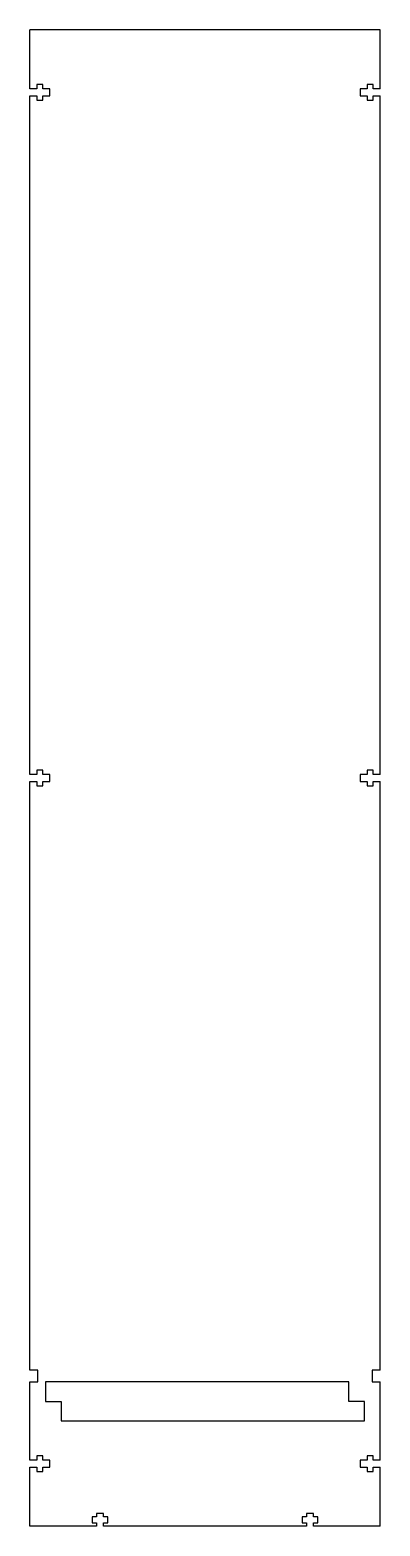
# Model space of a CAD drawing. Extents: x 0 to 5.6, y -24 to 0.
import ezdxf

# ---------------------------------------------------------------- set-up
doc = ezdxf.new("R2010")
doc.units = 0
doc.layers.get('0').update_dxf_attribs({"linetype": 'CONTINUOUS'})

msp = doc.modelspace()

# ---------------------------------------------------------------- linework, layer by layer
at = {"color": 7, "linetype": 'CONTINUOUS'}
for p, q in [((5.625, 0), (0, 0)), ((0, -0.9425), (0, 0)), ((5.625, -0.9425), (5.625, 0)), ((0.11, -0.9425), (0, -0.9425)), ((0.21, -0.874), (0.11, -0.874)), ((0.11, -0.874), (0.11, -0.9425)), ((0.21, -0.9425), (0.21, -0.874)), ((0.32, -0.9425), (0.21, -0.9425)), ((0.32, -1.0575), (0.32, -0.9425)), ((5.415, -0.9425), (5.305, -0.9425)), ((5.305, -0.9425), (5.305, -1.0575)), ((5.515, -0.874), (5.415, -0.874)), ((5.415, -0.874), (5.415, -0.9425)), ((5.515, -0.9425), (5.515, -0.874)), ((5.625, -0.9425), (5.515, -0.9425)), ((0, -1.0575), (0.11, -1.0575)), ((0, -11.9425), (0, -1.0575)), ((0.11, -1.0575), (0.11, -1.126)), ((0.11, -1.126), (0.21, -1.126)), ((0.21, -1.126), (0.21, -1.0575)), ((0.21, -1.0575), (0.32, -1.0575)), ((5.305, -1.0575), (5.415, -1.0575)), ((5.415, -1.0575), (5.415, -1.126)), ((5.415, -1.126), (5.515, -1.126)), ((5.515, -1.126), (5.515, -1.0575)), ((5.515, -1.0575), (5.625, -1.0575)), ((5.625, -11.9425), (5.625, -1.0575)), ((0.11, -11.9425), (0, -11.9425)), ((0.21, -11.874), (0.11, -11.874)), ((0.11, -11.874), (0.11, -11.9425)), ((0.21, -11.9425), (0.21, -11.874)), ((0.32, -11.9425), (0.21, -11.9425)), ((0.32, -12.0575), (0.32, -11.9425)), ((5.415, -11.9425), (5.305, -11.9425)), ((5.305, -11.9425), (5.305, -12.0575)), ((5.515, -11.874), (5.415, -11.874)), ((5.415, -11.874), (5.415, -11.9425)), ((5.515, -11.9425), (5.515, -11.874)), ((5.625, -11.9425), (5.515, -11.9425)), ((0, -12.0575), (0.11, -12.0575)), ((0, -21.5), (0, -12.0575)), ((0.11, -12.0575), (0.11, -12.126)), ((0.11, -12.126), (0.21, -12.126)), ((0.21, -12.126), (0.21, -12.0575)), ((0.21, -12.0575), (0.32, -12.0575)), ((5.305, -12.0575), (5.415, -12.0575)), ((5.415, -12.0575), (5.415, -12.126)), ((5.415, -12.126), (5.515, -12.126)), ((5.515, -12.126), (5.515, -12.0575)), ((5.515, -12.0575), (5.625, -12.0575)), ((5.625, -21.5), (5.625, -12.0575)), ((0.125, -21.5), (0, -21.5)), ((0.125, -21.6875), (0.125, -21.5)), ((5.625, -21.5), (5.5, -21.5)), ((5.5, -21.5), (5.5, -21.6875)), ((0, -22.9425), (0, -21.6875)), ((0, -21.6875), (0.125, -21.6875)), ((5.125, -21.6875), (0.25, -21.6875)), ((0.25, -21.6875), (0.25, -22)), ((5.125, -22), (5.125, -21.6875)), ((5.5, -21.6875), (5.625, -21.6875)), ((5.625, -22.9425), (5.625, -21.6875)), ((0.25, -22), (0.5, -22)), ((0.5, -22), (0.5, -22.3125)), ((5.375, -22), (5.125, -22)), ((5.375, -22.3125), (5.375, -22)), ((0.5, -22.3125), (5.375, -22.3125)), ((0.11, -22.9425), (0, -22.9425)), ((0.21, -22.874), (0.11, -22.874)), ((0.11, -22.874), (0.11, -22.9425)), ((0.21, -22.9425), (0.21, -22.874)), ((0.32, -22.9425), (0.21, -22.9425)), ((0.32, -23.0575), (0.32, -22.9425)), ((5.415, -22.9425), (5.305, -22.9425)), ((5.305, -22.9425), (5.305, -23.0575)), ((5.515, -22.874), (5.415, -22.874)), ((5.415, -22.874), (5.415, -22.9425)), ((5.515, -22.9425), (5.515, -22.874)), ((5.625, -22.9425), (5.515, -22.9425)), ((0, -23.0575), (0.11, -23.0575)), ((0, -24), (0, -23.0575)), ((0.11, -23.0575), (0.11, -23.126)), ((0.11, -23.126), (0.21, -23.126)), ((0.21, -23.126), (0.21, -23.0575)), ((0.21, -23.0575), (0.32, -23.0575)), ((5.305, -23.0575), (5.415, -23.0575)), ((5.415, -23.0575), (5.415, -23.126)), ((5.415, -23.126), (5.515, -23.126)), ((5.515, -23.126), (5.515, -23.0575)), ((5.515, -23.0575), (5.625, -23.0575)), ((5.625, -24), (5.625, -23.0575)), ((1.0675, -24), (0, -24)), ((1.0675, -23.85), (0.999, -23.85)), ((0.999, -23.85), (0.999, -23.95)), ((0.999, -23.95), (1.0675, -23.95)), ((1.1825, -23.8), (1.0675, -23.8)), ((1.0675, -23.8), (1.0675, -23.85)), ((1.0675, -23.95), (1.0675, -24)), ((1.1825, -23.85), (1.1825, -23.8)), ((1.251, -23.85), (1.1825, -23.85)), ((1.1825, -24), (1.1825, -23.95)), ((1.1825, -23.95), (1.251, -23.95)), ((4.4425, -24), (1.1825, -24)), ((1.251, -23.95), (1.251, -23.85)), ((4.4425, -23.85), (4.374, -23.85)), ((4.374, -23.85), (4.374, -23.95)), ((4.374, -23.95), (4.4425, -23.95)), ((4.5575, -23.8), (4.4425, -23.8)), ((4.4425, -23.8), (4.4425, -23.85)), ((4.4425, -23.95), (4.4425, -24)), ((4.5575, -23.85), (4.5575, -23.8)), ((4.626, -23.85), (4.5575, -23.85)), ((4.5575, -24), (4.5575, -23.95)), ((4.5575, -23.95), (4.626, -23.95)), ((5.625, -24), (4.5575, -24)), ((4.626, -23.95), (4.626, -23.85))]:
    msp.add_line(p, q, dxfattribs=at)

doc.saveas('drawing.dxf')
